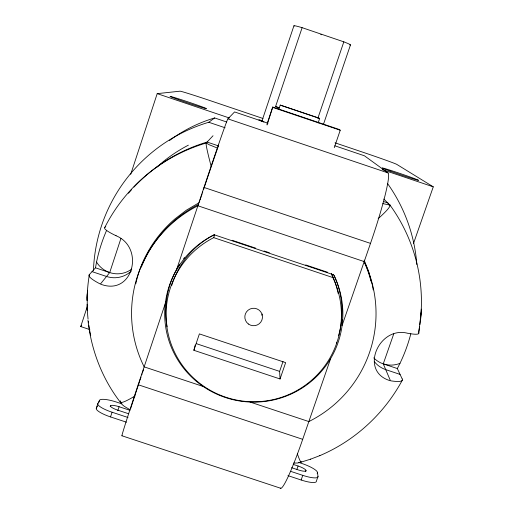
<?xml version="1.0" encoding="UTF-8"?>
<svg xmlns="http://www.w3.org/2000/svg" width="514" height="514" viewBox="0 0 514 514"><rect width="100%" height="100%" fill="white"/><g stroke="black" fill="none" stroke-linecap="round" stroke-linejoin="round"><path stroke-width="0.77" d="M87.284 294.259L87.219 310.405M87.451 290.551L87.046 300.478L87.508 290.256M418.82 333.053L421.062 312.801M420.677 319.033L421.313 309.126M87.149 298.293A167.159 165.649 2.3 0 1 89.352 274.598L95.482 267.813L96.548 262.063A161.274 159.899 2.3 0 1 100.532 246.624L101.926 242.39A161.274 159.899 2.3 0 1 106.449 230.735M120.437 400.843C120.751 405.591 126.868 407.454 130.222 409.947M135.786 283.818C138.6 270.512 144.023 257.829 151.238 246.322A124.529 123.321 1.8 0 1 174.85 218.996L186.389 210.175L198.924 202.812M193.868 350.297L199.387 333.901L285.656 362.64L280.053 378.972L193.868 350.297L195.256 344.952M331.517 273.808L332.86 277.566A87.695 86.827 2.3 0 1 292.286 392.966A87.695 86.827 2.3 0 1 175.332 353.773A87.695 86.827 2.3 0 1 213.728 237.648L214.679 234.647M333.413 274.27L333.605 274.797A89.095 88.222 2.3 0 1 293.321 392.992A89.095 88.222 2.3 0 1 173.931 352.977A89.095 88.222 2.3 0 1 214.274 234.802L214.344 234.59M89.854 329.596L80.73 326.563L87.727 305.252M130.71 174.323L157.2 93.638L180.048 91.184A31.309 0.687 18.6 0 1 210.74 100.834L263.033 118.496M116.28 235.83C145.269 248.024 132.638 296.841 100.384 284.056L109.707 272.561L120.938 238.425M126.457 422.193L110.516 416.918A16.628 3.765 18 0 1 96.324 408.212L97.859 403.567L99.562 400.258A16.461 3.637 18 0 1 116.697 402.141L121.85 403.843M98.707 402.847L98.9 402.269M99.086 401.697L99.562 400.258M110.208 406.67L110.497 405.803A8.269 1.838 18 0 1 119.094 406.728L129.83 410.281M110.516 416.918L112.078 412.228A16.634 3.714 18 0 1 97.859 403.567M117.783 410.667L119.094 406.728M122.004 435.75A66.961 0.899 -71.4 0 1 138.189 384.748L165.309 303.433M176.443 270.043L203.994 187.443A67.546 0.925 -71.5 0 1 227.888 118.862L234.577 111.936L267.993 123.219M139.898 380.386L141.009 377.07M141.742 374.86L142.115 373.755M142.481 372.65L143.586 369.328M165.36 304.063L166.369 301.037M199.348 202.156L199.728 201.025M200.107 199.895L200.479 198.764M200.858 197.627L201.237 196.496M201.617 195.365L201.996 194.228M202.368 193.097L202.747 191.966M203.505 189.698L204.264 187.43M261.735 121.625L293.937 25.758M266.984 124.195L272.754 107.028L338.887 129.38L340.236 130.222L334.286 147.647M267.049 124.947L272.754 107.028M278.999 107.773A29.709 0.353 18.7 0 1 275.568 106.571L302.123 27.666L343.827 41.84A29.863 1.189 18.7 0 1 349.738 44.936M278.922 108.865L280.252 105.094L317.125 117.481L319.657 118.438L318.121 122.955M317.845 118.329L343.827 41.84M323.351 124.664L350.458 44.962M280.053 378.972L279.622 371.384L283.002 361.522M341.264 322.786L342.305 319.779M280.265 488.075A66.756 6.033 -72 0 0 302.701 439.322L330.643 358.573M342.118 325.413L370.498 243.392A67.334 6.213 -71.3 0 0 387.993 172.903L364.439 155.793L334.82 145.79M296.944 469.256L298.069 465.999L293.224 464.393M287.956 475.636L301.146 480.005L302.759 475.347A16.589 3.682 19.7 0 0 318.012 476.459L317.453 472.417A16.422 3.604 19.6 0 0 301.557 463.371L298.358 462.311M305.65 471.704L306.042 470.561A8.25 1.825 19.6 0 0 298.069 465.999M317.151 473.272L317.453 472.417M301.146 480.005A16.583 3.733 19.7 0 0 316.412 481.065L318.012 476.459M413.449 243.63L433.27 186.826L396.776 164.384A31.193 0.681 18.8 0 0 365.338 153.056L335.025 142.815M407.184 333.143C378.657 326.107 358.772 371.815 390.479 380.79L383.258 363.861L393.75 333.862M410.827 333.766A161.274 159.899 2.3 0 1 407.628 344.579L406.156 348.762A161.274 159.899 2.3 0 1 399.963 363.366L397.328 368.551L402.199 378.953M96.324 408.212L96.863 407.159M97.075 406.735L97.403 406.105M203.152 386.457L144.151 366.861A122.236 121.041 2.3 0 1 197.884 205.767L198.597 204.418A120.912 119.749 2.3 0 0 141.331 267.145M402.186 380.418C384.183 413.731 354.814 440.839 319.894 455.603L319.631 455.706M80.73 326.563L81.687 325.278M319.637 118.451L280.194 105.094M213.021 135.747L206.21 143.008A167.159 165.649 2.3 0 0 104.817 227.406L105.794 226.507M93.432 270.91A161.968 160.779 2.3 0 1 208.768 122.268L214.653 117.944L226.732 122.017M300.716 461.996L297.902 462.998L293.661 463.088M300.979 462.17L310.649 459.143M310.417 459.233L319.894 455.603M407.647 333.226L407.756 333.252A49.524 5.776 19.3 0 0 418.698 332.577M382.808 203.621L389.927 205.06L383.817 199.047M138.189 384.748L302.701 439.322M128.442 413.693L117.597 410.101A8.269 1.838 18 0 1 110.491 405.816M291.579 467.708L298.435 469.976A8.25 1.825 19.6 0 0 306.048 470.567M112.078 412.228L128.018 417.509M290.885 471.422L302.759 475.347M121.908 435.763L280.805 488.3M95.482 267.813L109.707 272.561M383.258 363.861L397.328 368.551M92.032 271.63L106.552 276.474A24.711 24.434 30.6 0 0 131.456 270.891M400.065 374.404L385.712 369.617A24.55 24.19 -17 0 1 374.353 361.657M196.406 343.68L279.622 371.384M250.093 402.051L308.85 421.564A122.236 121.041 2.3 0 0 364.201 261.587L197.884 205.767M232.193 240.301L255.709 248.178M264.048 250.98L269.362 252.759M305.695 264.935L327.649 272.291M214.274 234.802L333.605 274.797M213.728 237.648L332.86 277.566M157.2 93.638L229.45 118.021M382.32 169.626L433.27 186.826M227.888 118.862L387.993 172.903M208.768 122.268L225.126 127.78M218.495 145.899L207.103 142.063A164.583 163.137 2.3 0 0 133.968 187.083M383.309 201.43L387.864 202.966A164.583 163.137 2.3 0 1 389.663 205.484M203.994 187.443L370.498 243.392M275.568 106.571L279.34 107.85M272.928 107.465L340.236 130.222M217.55 148.128L209.352 144.813L206.21 143.008A50.366 2.268 73.5 0 0 211.196 166.427M116.125 235.759L115.817 235.611M115.663 235.541L115.74 235.573A49.672 5.834 18.3 0 1 104.779 227.394M99.928 283.818L99.857 283.779A49.511 7.35 18.1 0 1 89.314 274.585M120.289 402.166C102.106 378.612 91.151 349.828 87.978 320.306M364.13 260.142L368.583 271.296L372.162 284.415M336.413 342.138L336.696 343.153M294.278 26.085A29.863 1.189 18.7 0 1 302.123 27.666M320.781 34.438A10.505 0.418 18.7 0 1 321.706 34.746M262.217 314.06A8.635 8.552 2.3 0 1 261.825 315.217M171.663 285.643A85.902 85.08 2.3 0 1 214.087 234.789M331.434 273.564A85.902 85.08 2.3 0 1 338.122 293.391M419.835 324.675A167.159 165.649 2.3 0 0 389.83 204.868A50.269 5.461 -36.1 0 1 378.169 218.636M419.488 326.994A167.159 165.649 2.3 0 1 418.704 331.614M90.702 335.687A167.159 165.649 2.3 0 1 88.819 325.163M88.511 322.901A167.159 165.649 2.3 0 1 88.318 321.404M88.061 319.155A167.159 165.649 2.3 0 1 87.142 304.211M402.231 378.966A49.37 7.28 19.4 0 1 391.058 380.868M135.086 395.921A49.935 5.339 -37 0 1 120.199 401.614M372.342 285.199A124.542 123.354 3 0 1 373.228 289.915M301.243 461.591A49.858 2.191 73.9 0 1 297.381 453.913M128.461 193.245A164.583 163.137 2.3 0 1 131.423 189.852M399.963 363.366A24.062 23.708 -17.1 0 1 373.717 357.873M131.79 269.066A24.209 23.946 30.9 0 1 96.548 262.063M156.854 167.178A145.205 144.171 2.3 0 1 188.375 145.173M130.588 408.791A50.199 0.675 -71.4 0 1 139.532 381.491M204.643 186.293A50.642 0.694 -71.5 0 1 218.707 145.083M364.085 261.729A120.912 119.749 2.3 0 1 370.992 281.19M334.164 275.465A88.132 87.277 2.3 0 1 338.533 335.745M167.146 326.82A88.132 87.277 2.3 0 1 179.823 264.035M183.665 258.606A88.132 87.277 2.3 0 1 184.481 257.559M169.485 140.547A144.62 143.759 2.3 0 1 214.653 117.944M387.543 183.53A161.968 160.779 2.3 0 1 416.828 264.479M263.939 122.056A32.973 0.765 18.7 0 1 262.32 121.439M261.016 120.918A32.973 0.765 18.7 0 1 262.339 120.7M248.423 324.026A8.828 8.738 2.3 0 0 262.423 317.967A8.828 8.738 2.3 0 0 250.112 308.985A8.828 8.738 2.3 0 0 248.423 324.026M178.448 99.697A19.294 0.52 18.6 0 0 206.455 108.666A19.294 0.52 18.6 0 0 179.63 99.151A19.294 0.52 18.6 0 0 178.448 99.697M390.081 171.085A19.217 0.514 18.8 0 0 418.544 180.369A19.217 0.514 18.8 0 0 392.612 171.008A19.217 0.514 18.8 0 0 390.081 171.085"/></g></svg>
